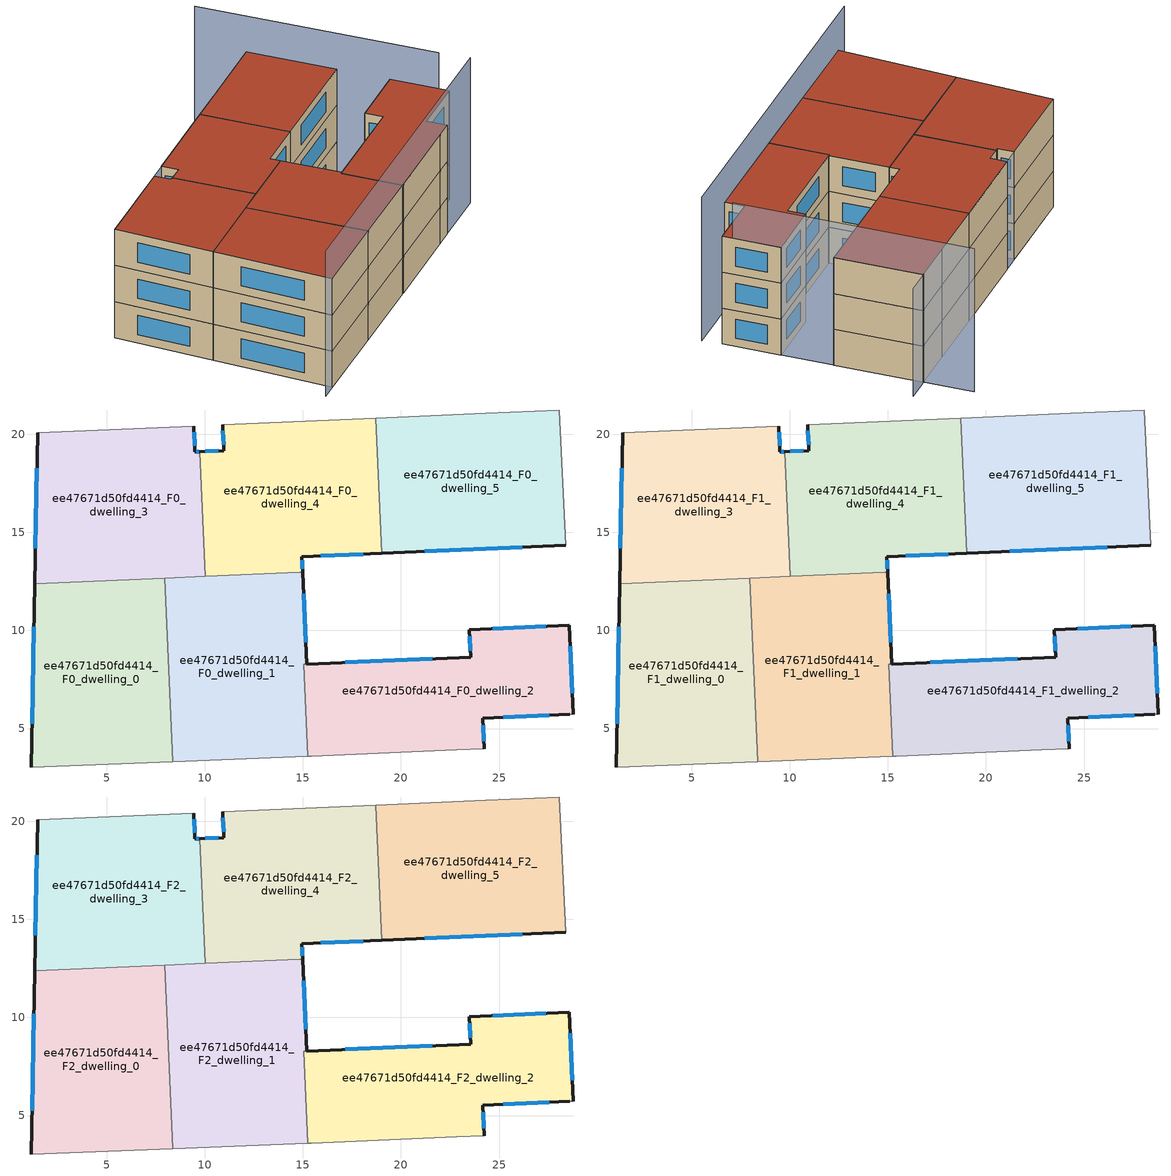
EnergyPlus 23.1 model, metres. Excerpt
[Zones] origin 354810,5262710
ee47671d50fd4414_F0_dwelling_0
 floor ground (EU_floor_Construction): 7.96,12.66 8.37,3.32 1.17,3.04 1.34,12.37 z0
 wall outside (EU_wall_Construction): 1.34,12.37 1.17,3.04 z0:3
 wall to ee47671d50fd4414_F0_dwelling_1 (EU_wall_Construction): 8.37,3.32 7.96,12.66 z0:3
 wall adiabatic (EU_wall_Construction): 1.17,3.04 8.37,3.32 z0:3
 wall to ee47671d50fd4414_F0_dwelling_3 (EU_wall_Construction): 7.96,12.66 1.34,12.37 z0:3
 window (EU_Window_Construction): 1.3,10.18 1.21,5.23 z0.7:2.3
ee47671d50fd4414_F0_dwelling_1
 floor ground (EU_floor_Construction): 14.99,12.97 15.2,8.29 15.05,8.28 15.25,3.58 8.37,3.32 7.96,12.66 14.84,12.96 z0
 wall outside (EU_wall_Construction): 15.2,8.29 14.99,12.97 z0:3
 wall to ee47671d50fd4414_F0_dwelling_2 (EU_wall_Construction): 15.25,3.58 15.05,8.28 15.2,8.28 z0:3
 wall adiabatic (EU_wall_Construction): 8.37,3.32 15.25,3.58 z0:3
 wall to ee47671d50fd4414_F0_dwelling_4 (EU_wall_Construction): 14.99,12.97 14.84,12.96 10.03,12.75 z0:3
 wall to ee47671d50fd4414_F0_dwelling_3 (EU_wall_Construction): 10.03,12.75 7.96,12.66 z0:3
 window (EU_Window_Construction): 15.15,9.39 15.04,11.87 z0.7:2.3
ee47671d50fd4414_F0_dwelling_2
 floor ground (EU_floor_Construction): 28.57,10.26 28.77,5.72 28.6,5.72 24.17,5.53 24.24,3.98 22.84,3.91 15.43,3.59 15.25,3.58 15.05,8.28 15.2,8.28 23.55,8.64 23.48,10.04 z0
 wall outside (EU_wall_Construction): 24.24,3.98 24.17,5.53 28.6,5.72 / 28.77,5.72 28.57,10.26 23.48,10.04 23.55,8.64 15.2,8.28 z0:3
 wall adiabatic (EU_wall_Construction): 15.25,3.58 15.43,3.59 22.84,3.91 24.24,3.98 / 28.6,5.72 28.77,5.72 z0:3
 window (EU_Window_Construction): 25.21,5.57 27.56,5.67 / 24.22,4.34 24.19,5.16 / 21.59,8.56 17.16,8.37 / 23.5,9.71 23.53,8.97 / 27.38,10.21 24.68,10.09 / 28.73,6.79 28.62,9.2 z0.7:2.3
ee47671d50fd4414_F0_dwelling_3
 floor ground (EU_floor_Construction): 9.45,20.4 9.51,19.1 9.75,19.11 10.03,12.75 1.34,12.37 1.48,20.07 z0
 wall outside (EU_wall_Construction): 1.48,20.07 1.34,12.37 / 9.75,19.11 9.51,19.1 9.45,20.4 z0:3
 wall adiabatic (EU_wall_Construction): 9.45,20.4 1.48,20.07 z0:3
 wall to ee47671d50fd4414_F0_dwelling_4 (EU_wall_Construction): 10.03,12.75 9.75,19.11 z0:3
 window (EU_Window_Construction): 1.45,18.26 1.37,14.18 / 9.49,19.41 9.46,20.1 / 9.69,19.11 9.56,19.1 z0.7:2.3
ee47671d50fd4414_F0_dwelling_4
 floor ground (EU_floor_Construction): 18.72,20.81 19.03,13.93 14.96,13.75 14.99,12.97 10.03,12.75 9.75,19.11 10.98,19.16 10.92,20.47 z0
 wall outside (EU_wall_Construction): 14.99,12.97 14.96,13.75 19.03,13.93 / 10.92,20.47 10.98,19.16 9.75,19.11 z0:3
 wall to ee47671d50fd4414_F0_dwelling_5 (EU_wall_Construction): 19.03,13.93 18.72,20.81 z0:3
 wall adiabatic (EU_wall_Construction): 18.72,20.81 10.92,20.47 z0:3
 window (EU_Window_Construction): 15.91,13.79 18.07,13.89 / 14.98,13.15 14.96,13.57 / 10.69,19.15 10.04,19.12 / 10.93,20.16 10.96,19.47 z0.7:2.3
ee47671d50fd4414_F0_dwelling_5
 floor ground (EU_floor_Construction): 28.08,21.23 28.39,14.34 19.03,13.93 18.72,20.81 24.32,21.06 z0
 wall outside (EU_wall_Construction): 19.03,13.93 28.39,14.34 z0:3
 wall adiabatic (EU_wall_Construction): 28.39,14.34 28.08,21.23 24.32,21.06 18.72,20.81 z0:3
 window (EU_Window_Construction): 21.23,14.03 26.19,14.24 z0.7:2.3
ee47671d50fd4414_F1_dwelling_0
 floor to ee47671d50fd4414_F0_dwelling_0 (EU_floor_Construction): 7.96,12.66 8.37,3.32 1.17,3.04 1.34,12.37 z3
 wall outside (EU_wall_Construction): 1.34,12.37 1.17,3.04 z3:6
 wall to ee47671d50fd4414_F1_dwelling_1 (EU_wall_Construction): 8.37,3.32 7.96,12.66 z3:6
 wall adiabatic (EU_wall_Construction): 1.17,3.04 8.37,3.32 z3:6
 wall to ee47671d50fd4414_F1_dwelling_3 (EU_wall_Construction): 7.96,12.66 1.34,12.37 z3:6
 window (EU_Window_Construction): 1.3,10.18 1.21,5.23 z3.7:5.3
ee47671d50fd4414_F1_dwelling_1
 floor to ee47671d50fd4414_F0_dwelling_1 (EU_floor_Construction): 14.99,12.97 15.2,8.29 15.05,8.28 15.25,3.58 8.37,3.32 7.96,12.66 14.84,12.96 z3
 wall outside (EU_wall_Construction): 15.2,8.29 14.99,12.97 z3:6
 wall to ee47671d50fd4414_F1_dwelling_2 (EU_wall_Construction): 15.25,3.58 15.05,8.28 15.2,8.28 z3:6
 wall adiabatic (EU_wall_Construction): 8.37,3.32 15.25,3.58 z3:6
 wall to ee47671d50fd4414_F1_dwelling_4 (EU_wall_Construction): 14.99,12.97 14.84,12.96 10.03,12.75 z3:6
 wall to ee47671d50fd4414_F1_dwelling_3 (EU_wall_Construction): 10.03,12.75 7.96,12.66 z3:6
 window (EU_Window_Construction): 15.15,9.39 15.04,11.87 z3.7:5.3
ee47671d50fd4414_F1_dwelling_2
 floor to ee47671d50fd4414_F0_dwelling_2 (EU_floor_Construction): 28.57,10.26 28.77,5.72 28.6,5.72 24.17,5.53 24.24,3.98 22.84,3.91 15.43,3.59 15.25,3.58 15.05,8.28 15.2,8.28 23.55,8.64 23.48,10.04 z3
 wall outside (EU_wall_Construction): 24.24,3.98 24.17,5.53 28.6,5.72 / 28.77,5.72 28.57,10.26 23.48,10.04 23.55,8.64 15.2,8.28 z3:6
 wall adiabatic (EU_wall_Construction): 15.25,3.58 15.43,3.59 22.84,3.91 24.24,3.98 / 28.6,5.72 28.77,5.72 z3:6
 window (EU_Window_Construction): 25.21,5.57 27.56,5.67 / 24.22,4.34 24.19,5.16 / 21.59,8.56 17.16,8.37 / 23.5,9.71 23.53,8.97 / 27.38,10.21 24.68,10.09 / 28.73,6.79 28.62,9.2 z3.7:5.3
ee47671d50fd4414_F1_dwelling_3
 floor to ee47671d50fd4414_F0_dwelling_3 (EU_floor_Construction): 9.45,20.4 9.51,19.1 9.75,19.11 10.03,12.75 1.34,12.37 1.48,20.07 z3
 wall outside (EU_wall_Construction): 1.48,20.07 1.34,12.37 / 9.75,19.11 9.51,19.1 9.45,20.4 z3:6
 wall adiabatic (EU_wall_Construction): 9.45,20.4 1.48,20.07 z3:6
 wall to ee47671d50fd4414_F1_dwelling_4 (EU_wall_Construction): 10.03,12.75 9.75,19.11 z3:6
 window (EU_Window_Construction): 1.45,18.26 1.37,14.18 / 9.49,19.41 9.46,20.1 / 9.69,19.11 9.56,19.1 z3.7:5.3
ee47671d50fd4414_F1_dwelling_4
 floor to ee47671d50fd4414_F0_dwelling_4 (EU_floor_Construction): 18.72,20.81 19.03,13.93 14.96,13.75 14.99,12.97 10.03,12.75 9.75,19.11 10.98,19.16 10.92,20.47 z3
 wall outside (EU_wall_Construction): 14.99,12.97 14.96,13.75 19.03,13.93 / 10.92,20.47 10.98,19.16 9.75,19.11 z3:6
 wall to ee47671d50fd4414_F1_dwelling_5 (EU_wall_Construction): 19.03,13.93 18.72,20.81 z3:6
 wall adiabatic (EU_wall_Construction): 18.72,20.81 10.92,20.47 z3:6
 window (EU_Window_Construction): 15.91,13.79 18.07,13.89 / 14.98,13.15 14.96,13.57 / 10.69,19.15 10.04,19.12 / 10.93,20.16 10.96,19.47 z3.7:5.3
ee47671d50fd4414_F1_dwelling_5
 floor to ee47671d50fd4414_F0_dwelling_5 (EU_floor_Construction): 28.08,21.23 28.39,14.34 19.03,13.93 18.72,20.81 24.32,21.06 z3
 wall outside (EU_wall_Construction): 19.03,13.93 28.39,14.34 z3:6
 wall adiabatic (EU_wall_Construction): 28.39,14.34 28.08,21.23 24.32,21.06 18.72,20.81 z3:6
 window (EU_Window_Construction): 21.23,14.03 26.19,14.24 z3.7:5.3
ee47671d50fd4414_F2_dwelling_0
 floor to ee47671d50fd4414_F1_dwelling_0 (EU_floor_Construction): 7.96,12.66 8.37,3.32 1.17,3.04 1.34,12.37 z6
 wall outside (EU_wall_Construction): 1.34,12.37 1.17,3.04 z6:9
 wall to ee47671d50fd4414_F2_dwelling_1 (EU_wall_Construction): 8.37,3.32 7.96,12.66 z6:9
 wall adiabatic (EU_wall_Construction): 1.17,3.04 8.37,3.32 z6:9
 wall to ee47671d50fd4414_F2_dwelling_3 (EU_wall_Construction): 7.96,12.66 1.34,12.37 z6:9
 window (EU_Window_Construction): 1.3,10.18 1.21,5.23 z6.7:8.3
 roof outside (EU_roof_Construction): 8.37,3.32 7.96,12.66 1.34,12.37 1.17,3.04 z9
ee47671d50fd4414_F2_dwelling_1
 floor to ee47671d50fd4414_F1_dwelling_1 (EU_floor_Construction): 14.99,12.97 15.2,8.29 15.05,8.28 15.25,3.58 8.37,3.32 7.96,12.66 14.84,12.96 z6
 wall outside (EU_wall_Construction): 15.2,8.29 14.99,12.97 z6:9
 wall to ee47671d50fd4414_F2_dwelling_2 (EU_wall_Construction): 15.25,3.58 15.05,8.28 15.2,8.28 z6:9
 wall adiabatic (EU_wall_Construction): 8.37,3.32 15.25,3.58 z6:9
 wall to ee47671d50fd4414_F2_dwelling_4 (EU_wall_Construction): 14.99,12.97 14.84,12.96 10.03,12.75 z6:9
 wall to ee47671d50fd4414_F2_dwelling_3 (EU_wall_Construction): 10.03,12.75 7.96,12.66 z6:9
 window (EU_Window_Construction): 15.15,9.39 15.04,11.87 z6.7:8.3
 roof outside (EU_roof_Construction): 15.25,3.58 15.05,8.28 15.2,8.29 14.99,12.97 14.84,12.96 7.96,12.66 8.37,3.32 z9
ee47671d50fd4414_F2_dwelling_2
 floor to ee47671d50fd4414_F1_dwelling_2 (EU_floor_Construction): 28.57,10.26 28.77,5.72 28.6,5.72 24.17,5.53 24.24,3.98 22.84,3.91 15.43,3.59 15.25,3.58 15.05,8.28 15.2,8.28 23.55,8.64 23.48,10.04 z6
 wall outside (EU_wall_Construction): 24.24,3.98 24.17,5.53 28.6,5.72 / 28.77,5.72 28.57,10.26 23.48,10.04 23.55,8.64 15.2,8.28 z6:9
 wall adiabatic (EU_wall_Construction): 15.25,3.58 15.43,3.59 22.84,3.91 24.24,3.98 / 28.6,5.72 28.77,5.72 z6:9
 window (EU_Window_Construction): 25.21,5.57 27.56,5.67 / 24.22,4.34 24.19,5.16 / 21.59,8.56 17.16,8.37 / 23.5,9.71 23.53,8.97 / 27.38,10.21 24.68,10.09 / 28.73,6.79 28.62,9.2 z6.7:8.3
 roof outside (EU_roof_Construction): 28.6,5.72 28.77,5.72 28.57,10.26 23.48,10.04 23.55,8.64 15.2,8.28 15.05,8.28 15.25,3.58 15.43,3.59 22.84,3.91 24.24,3.98 24.17,5.53 z9
ee47671d50fd4414_F2_dwelling_3
 floor to ee47671d50fd4414_F1_dwelling_3 (EU_floor_Construction): 9.45,20.4 9.51,19.1 9.75,19.11 10.03,12.75 1.34,12.37 1.48,20.07 z6
 wall outside (EU_wall_Construction): 1.48,20.07 1.34,12.37 / 9.75,19.11 9.51,19.1 9.45,20.4 z6:9
 wall adiabatic (EU_wall_Construction): 9.45,20.4 1.48,20.07 z6:9
 wall to ee47671d50fd4414_F2_dwelling_4 (EU_wall_Construction): 10.03,12.75 9.75,19.11 z6:9
 window (EU_Window_Construction): 1.45,18.26 1.37,14.18 / 9.49,19.41 9.46,20.1 / 9.69,19.11 9.56,19.1 z6.7:8.3
 roof outside (EU_roof_Construction): 10.03,12.75 9.75,19.11 9.51,19.1 9.45,20.4 1.48,20.07 1.34,12.37 z9
ee47671d50fd4414_F2_dwelling_4
 floor to ee47671d50fd4414_F1_dwelling_4 (EU_floor_Construction): 18.72,20.81 19.03,13.93 14.96,13.75 14.99,12.97 10.03,12.75 9.75,19.11 10.98,19.16 10.92,20.47 z6
 wall outside (EU_wall_Construction): 14.99,12.97 14.96,13.75 19.03,13.93 / 10.92,20.47 10.98,19.16 9.75,19.11 z6:9
 wall to ee47671d50fd4414_F2_dwelling_5 (EU_wall_Construction): 19.03,13.93 18.72,20.81 z6:9
 wall adiabatic (EU_wall_Construction): 18.72,20.81 10.92,20.47 z6:9
 window (EU_Window_Construction): 15.91,13.79 18.07,13.89 / 14.98,13.15 14.96,13.57 / 10.69,19.15 10.04,19.12 / 10.93,20.16 10.96,19.47 z6.7:8.3
 roof outside (EU_roof_Construction): 19.03,13.93 18.72,20.81 10.92,20.47 10.98,19.16 9.75,19.11 10.03,12.75 14.99,12.97 14.96,13.75 z9
ee47671d50fd4414_F2_dwelling_5
 floor to ee47671d50fd4414_F1_dwelling_5 (EU_floor_Construction): 28.08,21.23 28.39,14.34 19.03,13.93 18.72,20.81 24.32,21.06 z6
 wall outside (EU_wall_Construction): 19.03,13.93 28.39,14.34 z6:9
 wall adiabatic (EU_wall_Construction): 28.39,14.34 28.08,21.23 24.32,21.06 18.72,20.81 z6:9
 window (EU_Window_Construction): 21.23,14.03 26.19,14.24 z6.7:8.3
 roof outside (EU_roof_Construction): 28.39,14.34 28.08,21.23 24.32,21.06 18.72,20.81 19.03,13.93 z9
shading: -0.12,2.99 28.93,4.18 / 28.74,6.54 27.9,25.15 z0:12; 30.17,21.32 1.48,20.04 z0:9
[Building]
EU S2 Campaign: North Axis=0; Terrain=City; Solar Distribution=FullExterior
[Site:Location]
Budapest.Ferenc.Liszt.Intl.AP: Latitude=47.437; Longitude=19.256; Time Zone=1; Elevation=185
[SizingPeriod:WeatherFileDays]
AnnualSizingPeriod: Begin Month=1; Begin Day of Month=1; End Month=12; End Day of Month=31; Day of Week for Start Day=Monday; Use Weather File Daylight Saving Period=No; Use Weather File Rain and Snow Indicators=No
[MATERIAL]
EU_InternalMass_Material: Roughness=MediumRough; Thickness=0.1; Conductivity=1; Density=1800; Specific Heat=900; Thermal Absorptance=0.9; Solar Absorptance=0.7; Visible Absorptance=0.7
[MATERIAL:NOMASS] Roughness=MediumRough; Thermal Absorptance=0.9; Solar Absorptance=0.7; Visible Absorptance=0.7
Name | Thermal Resistance
EU_wall_NoMass | 0.832559
EU_roof_NoMass | 1.39638
EU_floor_NoMass | 0.872794
[WINDOWMATERIAL:SIMPLEGLAZINGSYSTEM]
EU_Window_SimpleGlazing: UFactor=2.79869; Solar Heat Gain Coefficient=0.75; Visible Transmittance=0.75
[CONSTRUCTION]
EU_wall_Construction: EU_wall_NoMass
EU_roof_Construction: EU_roof_NoMass
EU_floor_Construction: EU_floor_NoMass
EU_Window_Construction: EU_Window_SimpleGlazing
EU_InternalMass_Construction: EU_InternalMass_Material
[ZONE] Type=1; Multiplier=1; Ceiling Height=autocalculate; Floor Area=autocalculate; Part of Total Floor Area=Yes
Name | Volume
ee47671d50fd4414_F0_dwelling_0; ee47671d50fd4414_F1_dwelling_0; ee47671d50fd4414_F2_dwelling_0 | 193.698
ee47671d50fd4414_F0_dwelling_1; ee47671d50fd4414_F1_dwelling_1; ee47671d50fd4414_F2_dwelling_1 | 195.824
ee47671d50fd4414_F0_dwelling_2; ee47671d50fd4414_F1_dwelling_2; ee47671d50fd4414_F2_dwelling_2 | 191.554
ee47671d50fd4414_F0_dwelling_3; ee47671d50fd4414_F1_dwelling_3; ee47671d50fd4414_F2_dwelling_3 | 193.692
ee47671d50fd4414_F0_dwelling_4; ee47671d50fd4414_F1_dwelling_4; ee47671d50fd4414_F2_dwelling_4 | 193.686
ee47671d50fd4414_F0_dwelling_5; ee47671d50fd4414_F1_dwelling_5; ee47671d50fd4414_F2_dwelling_5 | 193.695
[INTERNALMASS] Construction=EU_InternalMass_Construction
Name | Zone or ZoneList | Surface Area
ee47671d50fd4414_F0_dwelling_0_EU_InternalMass | ee47671d50fd4414_F0_dwelling_0 | 64.5661
ee47671d50fd4414_F0_dwelling_1_EU_InternalMass | ee47671d50fd4414_F0_dwelling_1 | 65.2746
ee47671d50fd4414_F0_dwelling_2_EU_InternalMass | ee47671d50fd4414_F0_dwelling_2 | 63.8507
ee47671d50fd4414_F0_dwelling_3_EU_InternalMass | ee47671d50fd4414_F0_dwelling_3 | 64.5636
ee47671d50fd4414_F0_dwelling_4_EU_InternalMass | ee47671d50fd4414_F0_dwelling_4 | 64.5623
ee47671d50fd4414_F0_dwelling_5_EU_InternalMass | ee47671d50fd4414_F0_dwelling_5 | 64.565
ee47671d50fd4414_F1_dwelling_0_EU_InternalMass | ee47671d50fd4414_F1_dwelling_0 | 64.5661
ee47671d50fd4414_F1_dwelling_1_EU_InternalMass | ee47671d50fd4414_F1_dwelling_1 | 65.2746
ee47671d50fd4414_F1_dwelling_2_EU_InternalMass | ee47671d50fd4414_F1_dwelling_2 | 63.8507
ee47671d50fd4414_F1_dwelling_3_EU_InternalMass | ee47671d50fd4414_F1_dwelling_3 | 64.5636
ee47671d50fd4414_F1_dwelling_4_EU_InternalMass | ee47671d50fd4414_F1_dwelling_4 | 64.5623
ee47671d50fd4414_F1_dwelling_5_EU_InternalMass | ee47671d50fd4414_F1_dwelling_5 | 64.565
ee47671d50fd4414_F2_dwelling_0_EU_InternalMass | ee47671d50fd4414_F2_dwelling_0 | 64.5661
ee47671d50fd4414_F2_dwelling_1_EU_InternalMass | ee47671d50fd4414_F2_dwelling_1 | 65.2746
ee47671d50fd4414_F2_dwelling_2_EU_InternalMass | ee47671d50fd4414_F2_dwelling_2 | 63.8507
ee47671d50fd4414_F2_dwelling_3_EU_InternalMass | ee47671d50fd4414_F2_dwelling_3 | 64.5636
ee47671d50fd4414_F2_dwelling_4_EU_InternalMass | ee47671d50fd4414_F2_dwelling_4 | 64.5623
ee47671d50fd4414_F2_dwelling_5_EU_InternalMass | ee47671d50fd4414_F2_dwelling_5 | 64.565
[OTHEREQUIPMENT] Fuel Type=Electricity; Design Level Calculation Method=Watts/Area; Power per Zone Floor Area=1; Fraction Latent=0; Fraction Radiant=0; Fraction Lost=0; Carbon Dioxide Generation Rate=0; EndUse Subcategory=EU_Step8_InternalGains
Name | Zone or ZoneList or Space or SpaceList | Schedule
EU_Step8_InternalGain_ee47671d50fd4414_F0_dwelling_0_f000 | ee47671d50fd4414_F0_dwelling_0 | EU_Step8_GainSchedule_ee47671d50fd4414_F0_dwelling_0_f000
EU_Step8_InternalGain_ee47671d50fd4414_F0_dwelling_1_f000 | ee47671d50fd4414_F0_dwelling_1 | EU_Step8_GainSchedule_ee47671d50fd4414_F0_dwelling_1_f000
EU_Step8_InternalGain_ee47671d50fd4414_F0_dwelling_2_f000 | ee47671d50fd4414_F0_dwelling_2 | EU_Step8_GainSchedule_ee47671d50fd4414_F0_dwelling_2_f000
EU_Step8_InternalGain_ee47671d50fd4414_F0_dwelling_3_f000 | ee47671d50fd4414_F0_dwelling_3 | EU_Step8_GainSchedule_ee47671d50fd4414_F0_dwelling_3_f000
EU_Step8_InternalGain_ee47671d50fd4414_F0_dwelling_4_f000 | ee47671d50fd4414_F0_dwelling_4 | EU_Step8_GainSchedule_ee47671d50fd4414_F0_dwelling_4_f000
EU_Step8_InternalGain_ee47671d50fd4414_F0_dwelling_5_f000 | ee47671d50fd4414_F0_dwelling_5 | EU_Step8_GainSchedule_ee47671d50fd4414_F0_dwelling_5_f000
EU_Step8_InternalGain_ee47671d50fd4414_F1_dwelling_0_f000 | ee47671d50fd4414_F1_dwelling_0 | EU_Step8_GainSchedule_ee47671d50fd4414_F1_dwelling_0_f000
EU_Step8_InternalGain_ee47671d50fd4414_F1_dwelling_1_f000 | ee47671d50fd4414_F1_dwelling_1 | EU_Step8_GainSchedule_ee47671d50fd4414_F1_dwelling_1_f000
EU_Step8_InternalGain_ee47671d50fd4414_F1_dwelling_2_f000 | ee47671d50fd4414_F1_dwelling_2 | EU_Step8_GainSchedule_ee47671d50fd4414_F1_dwelling_2_f000
EU_Step8_InternalGain_ee47671d50fd4414_F1_dwelling_3_f000 | ee47671d50fd4414_F1_dwelling_3 | EU_Step8_GainSchedule_ee47671d50fd4414_F1_dwelling_3_f000
EU_Step8_InternalGain_ee47671d50fd4414_F1_dwelling_4_f000 | ee47671d50fd4414_F1_dwelling_4 | EU_Step8_GainSchedule_ee47671d50fd4414_F1_dwelling_4_f000
EU_Step8_InternalGain_ee47671d50fd4414_F1_dwelling_5_f000 | ee47671d50fd4414_F1_dwelling_5 | EU_Step8_GainSchedule_ee47671d50fd4414_F1_dwelling_5_f000
EU_Step8_InternalGain_ee47671d50fd4414_F2_dwelling_0_f000 | ee47671d50fd4414_F2_dwelling_0 | EU_Step8_GainSchedule_ee47671d50fd4414_F2_dwelling_0_f000
EU_Step8_InternalGain_ee47671d50fd4414_F2_dwelling_1_f000 | ee47671d50fd4414_F2_dwelling_1 | EU_Step8_GainSchedule_ee47671d50fd4414_F2_dwelling_1_f000
EU_Step8_InternalGain_ee47671d50fd4414_F2_dwelling_2_f000 | ee47671d50fd4414_F2_dwelling_2 | EU_Step8_GainSchedule_ee47671d50fd4414_F2_dwelling_2_f000
EU_Step8_InternalGain_ee47671d50fd4414_F2_dwelling_3_f000 | ee47671d50fd4414_F2_dwelling_3 | EU_Step8_GainSchedule_ee47671d50fd4414_F2_dwelling_3_f000
EU_Step8_InternalGain_ee47671d50fd4414_F2_dwelling_4_f000 | ee47671d50fd4414_F2_dwelling_4 | EU_Step8_GainSchedule_ee47671d50fd4414_F2_dwelling_4_f000
EU_Step8_InternalGain_ee47671d50fd4414_F2_dwelling_5_f000 | ee47671d50fd4414_F2_dwelling_5 | EU_Step8_GainSchedule_ee47671d50fd4414_F2_dwelling_5_f000
[ZONEVENTILATION:DESIGNFLOWRATE] Schedule=EU_AlwaysOn; Design Flow Rate Calculation Method=AirChanges/Hour; Air Changes per Hour=0.475469; Ventilation Type=Natural; Fan Pressure Rise=0; Fan Total Efficiency=1; Constant Term Coefficient=1; Temperature Term Coefficient=0; Velocity Term Coefficient=0; Velocity Squared Term Coefficient=0; Minimum Indoor Temperature=-100; Maximum Indoor Temperature=100; Delta Temperature=-100; Minimum Outdoor Temperature=-100; Maximum Outdoor Temperature=100; Maximum Wind Speed=40
Name | Zone or ZoneList or Space or SpaceList
EU_ConstantAir_ee47671d50fd4414_F0_dwelling_0 | ee47671d50fd4414_F0_dwelling_0
EU_ConstantAir_ee47671d50fd4414_F0_dwelling_1 | ee47671d50fd4414_F0_dwelling_1
EU_ConstantAir_ee47671d50fd4414_F0_dwelling_2 | ee47671d50fd4414_F0_dwelling_2
EU_ConstantAir_ee47671d50fd4414_F0_dwelling_3 | ee47671d50fd4414_F0_dwelling_3
EU_ConstantAir_ee47671d50fd4414_F0_dwelling_4 | ee47671d50fd4414_F0_dwelling_4
EU_ConstantAir_ee47671d50fd4414_F0_dwelling_5 | ee47671d50fd4414_F0_dwelling_5
EU_ConstantAir_ee47671d50fd4414_F1_dwelling_0 | ee47671d50fd4414_F1_dwelling_0
EU_ConstantAir_ee47671d50fd4414_F1_dwelling_1 | ee47671d50fd4414_F1_dwelling_1
EU_ConstantAir_ee47671d50fd4414_F1_dwelling_2 | ee47671d50fd4414_F1_dwelling_2
EU_ConstantAir_ee47671d50fd4414_F1_dwelling_3 | ee47671d50fd4414_F1_dwelling_3
EU_ConstantAir_ee47671d50fd4414_F1_dwelling_4 | ee47671d50fd4414_F1_dwelling_4
EU_ConstantAir_ee47671d50fd4414_F1_dwelling_5 | ee47671d50fd4414_F1_dwelling_5
EU_ConstantAir_ee47671d50fd4414_F2_dwelling_0 | ee47671d50fd4414_F2_dwelling_0
EU_ConstantAir_ee47671d50fd4414_F2_dwelling_1 | ee47671d50fd4414_F2_dwelling_1
EU_ConstantAir_ee47671d50fd4414_F2_dwelling_2 | ee47671d50fd4414_F2_dwelling_2
EU_ConstantAir_ee47671d50fd4414_F2_dwelling_3 | ee47671d50fd4414_F2_dwelling_3
EU_ConstantAir_ee47671d50fd4414_F2_dwelling_4 | ee47671d50fd4414_F2_dwelling_4
EU_ConstantAir_ee47671d50fd4414_F2_dwelling_5 | ee47671d50fd4414_F2_dwelling_5
[HVACTEMPLATE:THERMOSTAT] Constant Heating Setpoint=20; Constant Cooling Setpoint=50
EU_HeatOnly_ee47671d50fd4414_F0_dwelling_0; EU_HeatOnly_ee47671d50fd4414_F0_dwelling_1; EU_HeatOnly_ee47671d50fd4414_F0_dwelling_2; EU_HeatOnly_ee47671d50fd4414_F0_dwelling_3; EU_HeatOnly_ee47671d50fd4414_F0_dwelling_4; EU_HeatOnly_ee47671d50fd4414_F0_dwelling_5; EU_HeatOnly_ee47671d50fd4414_F1_dwelling_0; EU_HeatOnly_ee47671d50fd4414_F1_dwelling_1; EU_HeatOnly_ee47671d50fd4414_F1_dwelling_2; EU_HeatOnly_ee47671d50fd4414_F1_dwelling_3; EU_HeatOnly_ee47671d50fd4414_F1_dwelling_4; EU_HeatOnly_ee47671d50fd4414_F1_dwelling_5; EU_HeatOnly_ee47671d50fd4414_F2_dwelling_0; EU_HeatOnly_ee47671d50fd4414_F2_dwelling_1; EU_HeatOnly_ee47671d50fd4414_F2_dwelling_2; EU_HeatOnly_ee47671d50fd4414_F2_dwelling_3; EU_HeatOnly_ee47671d50fd4414_F2_dwelling_4; EU_HeatOnly_ee47671d50fd4414_F2_dwelling_5
[HVACTEMPLATE:ZONE:IDEALLOADSAIRSYSTEM] System Availability Schedule=EU_AlwaysOn; Maximum Heating Supply Air Temperature=50; Minimum Cooling Supply Air Temperature=13; Maximum Heating Supply Air Humidity Ratio=0.0156; Minimum Cooling Supply Air Humidity Ratio=0.0077; Heating Limit=NoLimit; Cooling Limit=NoLimit; Heating Availability Schedule=EU_AlwaysOn; Cooling Availability Schedule=EU_CoolingOff; Dehumidification Control Type=ConstantSensibleHeatRatio; Cooling Sensible Heat Ratio=0.7; Dehumidification Setpoint=60; Humidification Control Type=None; Humidification Setpoint=30; Outdoor Air Method=None; Outdoor Air Flow Rate per Person=0.00944; Outdoor Air Flow Rate per Zone Floor Area=0; Outdoor Air Flow Rate per Zone=0; Demand Controlled Ventilation Type=None; Outdoor Air Economizer Type=NoEconomizer; Heat Recovery Type=None; Sensible Heat Recovery Effectiveness=0.7; Latent Heat Recovery Effectiveness=0.65
Name | Template Thermostat
ee47671d50fd4414_F0_dwelling_0 | EU_HeatOnly_ee47671d50fd4414_F0_dwelling_0
ee47671d50fd4414_F0_dwelling_1 | EU_HeatOnly_ee47671d50fd4414_F0_dwelling_1
ee47671d50fd4414_F0_dwelling_2 | EU_HeatOnly_ee47671d50fd4414_F0_dwelling_2
ee47671d50fd4414_F0_dwelling_3 | EU_HeatOnly_ee47671d50fd4414_F0_dwelling_3
ee47671d50fd4414_F0_dwelling_4 | EU_HeatOnly_ee47671d50fd4414_F0_dwelling_4
ee47671d50fd4414_F0_dwelling_5 | EU_HeatOnly_ee47671d50fd4414_F0_dwelling_5
ee47671d50fd4414_F1_dwelling_0 | EU_HeatOnly_ee47671d50fd4414_F1_dwelling_0
ee47671d50fd4414_F1_dwelling_1 | EU_HeatOnly_ee47671d50fd4414_F1_dwelling_1
ee47671d50fd4414_F1_dwelling_2 | EU_HeatOnly_ee47671d50fd4414_F1_dwelling_2
ee47671d50fd4414_F1_dwelling_3 | EU_HeatOnly_ee47671d50fd4414_F1_dwelling_3
ee47671d50fd4414_F1_dwelling_4 | EU_HeatOnly_ee47671d50fd4414_F1_dwelling_4
ee47671d50fd4414_F1_dwelling_5 | EU_HeatOnly_ee47671d50fd4414_F1_dwelling_5
ee47671d50fd4414_F2_dwelling_0 | EU_HeatOnly_ee47671d50fd4414_F2_dwelling_0
ee47671d50fd4414_F2_dwelling_1 | EU_HeatOnly_ee47671d50fd4414_F2_dwelling_1
ee47671d50fd4414_F2_dwelling_2 | EU_HeatOnly_ee47671d50fd4414_F2_dwelling_2
ee47671d50fd4414_F2_dwelling_3 | EU_HeatOnly_ee47671d50fd4414_F2_dwelling_3
ee47671d50fd4414_F2_dwelling_4 | EU_HeatOnly_ee47671d50fd4414_F2_dwelling_4
ee47671d50fd4414_F2_dwelling_5 | EU_HeatOnly_ee47671d50fd4414_F2_dwelling_5
[SIZING:ZONE] Zone Cooling Design Supply Air Temperature Input Method=SupplyAirTemperature; Zone Cooling Design Supply Air Temperature=13; Zone Heating Design Supply Air Temperature Input Method=SupplyAirTemperature; Zone Heating Design Supply Air Temperature=50; Zone Cooling Design Supply Air Humidity Ratio=0.008; Zone Heating Design Supply Air Humidity Ratio=0.008; Cooling Design Air Flow Method=DesignDay; Cooling Design Air Flow Rate=0; Cooling Minimum Air Flow per Zone Floor Area=0.000762; Cooling Minimum Air Flow=0; Cooling Minimum Air Flow Fraction=0.2; Heating Design Air Flow Method=DesignDay; Heating Design Air Flow Rate=0; Heating Maximum Air Flow per Zone Floor Area=0.002032; Heating Maximum Air Flow=0.141576; Heating Maximum Air Flow Fraction=0.3; Account for Dedicated Outdoor Air System=No; Dedicated Outdoor Air System Control Strategy=NeutralSupplyAir; Dedicated Outdoor Air Low Setpoint Temperature for Design=autosize; Dedicated Outdoor Air High Setpoint Temperature for Design=autosize; Zone Load Sizing Method=Sensible Load Only No Latent Load; Zone Latent Cooling Design Supply Air Humidity Ratio Input Method=HumidityRatioDifference; Zone Cooling Design Supply Air Humidity Ratio Difference=0.005; Zone Latent Heating Design Supply Air Humidity Ratio Input Method=HumidityRatioDifference; Zone Humidification Design Supply Air Humidity Ratio Difference=0.005
ee47671d50fd4414_F0_dwelling_0; ee47671d50fd4414_F0_dwelling_1; ee47671d50fd4414_F0_dwelling_2; ee47671d50fd4414_F0_dwelling_3; ee47671d50fd4414_F0_dwelling_4; ee47671d50fd4414_F0_dwelling_5; ee47671d50fd4414_F1_dwelling_0; ee47671d50fd4414_F1_dwelling_1; ee47671d50fd4414_F1_dwelling_2; ee47671d50fd4414_F1_dwelling_3; ee47671d50fd4414_F1_dwelling_4; ee47671d50fd4414_F1_dwelling_5; ee47671d50fd4414_F2_dwelling_0; ee47671d50fd4414_F2_dwelling_1; ee47671d50fd4414_F2_dwelling_2; ee47671d50fd4414_F2_dwelling_3; ee47671d50fd4414_F2_dwelling_4; ee47671d50fd4414_F2_dwelling_5
[SCHEDULE:CONSTANT]
Name | Hourly Value
EU_AlwaysOn | 1
EU_CoolingOff | 0
[SCHEDULE:FILE] Column Number=1; Rows to Skip at Top=0; Number of Hours of Data=8760; Column Separator=Comma; Interpolate to Timestep=No; Minutes per Item=60; Adjust Schedule for Daylight Savings=Yes
Name | File
EU_Step8_GainSchedule_ee47671d50fd4414_F0_dwelling_0_f000 | ../../schedules/ee47671d50fd4414/ee47671d50fd4414_F0_dwelling_0_f000_gain.csv
EU_Step8_GainSchedule_ee47671d50fd4414_F0_dwelling_1_f000 | ../../schedules/ee47671d50fd4414/ee47671d50fd4414_F0_dwelling_1_f000_gain.csv
EU_Step8_GainSchedule_ee47671d50fd4414_F0_dwelling_2_f000 | ../../schedules/ee47671d50fd4414/ee47671d50fd4414_F0_dwelling_2_f000_gain.csv
EU_Step8_GainSchedule_ee47671d50fd4414_F0_dwelling_3_f000 | ../../schedules/ee47671d50fd4414/ee47671d50fd4414_F0_dwelling_3_f000_gain.csv
EU_Step8_GainSchedule_ee47671d50fd4414_F0_dwelling_4_f000 | ../../schedules/ee47671d50fd4414/ee47671d50fd4414_F0_dwelling_4_f000_gain.csv
EU_Step8_GainSchedule_ee47671d50fd4414_F0_dwelling_5_f000 | ../../schedules/ee47671d50fd4414/ee47671d50fd4414_F0_dwelling_5_f000_gain.csv
EU_Step8_GainSchedule_ee47671d50fd4414_F1_dwelling_0_f000 | ../../schedules/ee47671d50fd4414/ee47671d50fd4414_F1_dwelling_0_f000_gain.csv
EU_Step8_GainSchedule_ee47671d50fd4414_F1_dwelling_1_f000 | ../../schedules/ee47671d50fd4414/ee47671d50fd4414_F1_dwelling_1_f000_gain.csv
EU_Step8_GainSchedule_ee47671d50fd4414_F1_dwelling_2_f000 | ../../schedules/ee47671d50fd4414/ee47671d50fd4414_F1_dwelling_2_f000_gain.csv
EU_Step8_GainSchedule_ee47671d50fd4414_F1_dwelling_3_f000 | ../../schedules/ee47671d50fd4414/ee47671d50fd4414_F1_dwelling_3_f000_gain.csv
EU_Step8_GainSchedule_ee47671d50fd4414_F1_dwelling_4_f000 | ../../schedules/ee47671d50fd4414/ee47671d50fd4414_F1_dwelling_4_f000_gain.csv
EU_Step8_GainSchedule_ee47671d50fd4414_F1_dwelling_5_f000 | ../../schedules/ee47671d50fd4414/ee47671d50fd4414_F1_dwelling_5_f000_gain.csv
EU_Step8_GainSchedule_ee47671d50fd4414_F2_dwelling_0_f000 | ../../schedules/ee47671d50fd4414/ee47671d50fd4414_F2_dwelling_0_f000_gain.csv
EU_Step8_GainSchedule_ee47671d50fd4414_F2_dwelling_1_f000 | ../../schedules/ee47671d50fd4414/ee47671d50fd4414_F2_dwelling_1_f000_gain.csv
EU_Step8_GainSchedule_ee47671d50fd4414_F2_dwelling_2_f000 | ../../schedules/ee47671d50fd4414/ee47671d50fd4414_F2_dwelling_2_f000_gain.csv
EU_Step8_GainSchedule_ee47671d50fd4414_F2_dwelling_3_f000 | ../../schedules/ee47671d50fd4414/ee47671d50fd4414_F2_dwelling_3_f000_gain.csv
EU_Step8_GainSchedule_ee47671d50fd4414_F2_dwelling_4_f000 | ../../schedules/ee47671d50fd4414/ee47671d50fd4414_F2_dwelling_4_f000_gain.csv
EU_Step8_GainSchedule_ee47671d50fd4414_F2_dwelling_5_f000 | ../../schedules/ee47671d50fd4414/ee47671d50fd4414_F2_dwelling_5_f000_gain.csv
